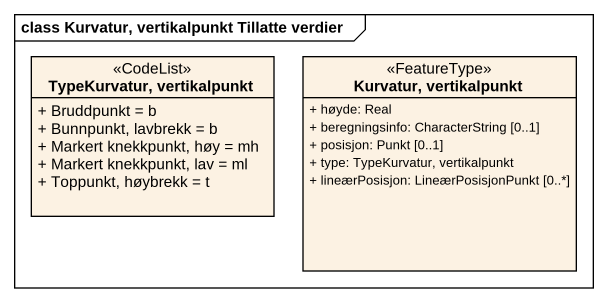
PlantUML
@startuml
mainframe class Kurvatur, vertikalpunkt Tillatte verdier
hide circle
hide empty members
skinparam classAttributeIconSize 0
class "TypeKurvatur, vertikalpunkt" as TypeKurvatur_vertikalpunkt <<CodeList>> {
  + Bruddpunkt = b
  + Bunnpunkt, lavbrekk = b
  + Markert knekkpunkt, høy = mh
  + Markert knekkpunkt, lav = ml
  + Toppunkt, høybrekk = t
}
class "Kurvatur, vertikalpunkt" as Kurvatur_vertikalpunkt <<FeatureType>> {
  + høyde: Real
  + beregningsinfo: CharacterString [0..1]
  + posisjon: Punkt [0..1]
  + type: TypeKurvatur, vertikalpunkt
  + lineærPosisjon: LineærPosisjonPunkt [0..*]
}
@enduml
